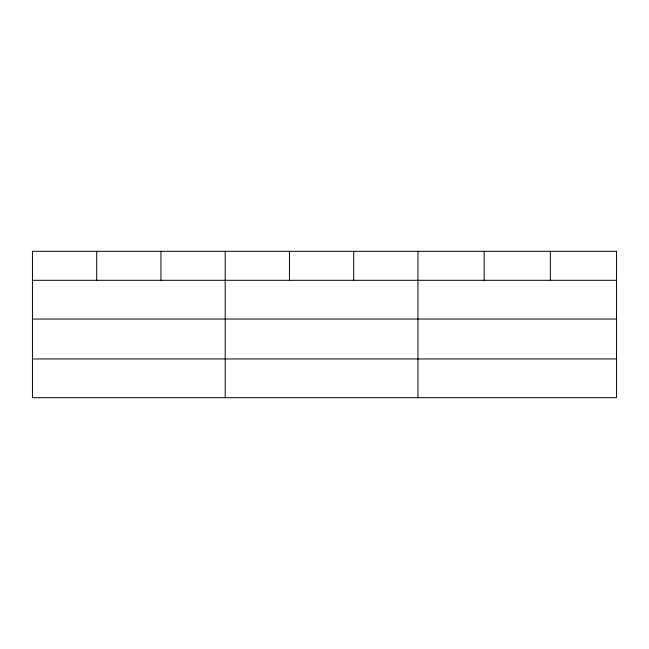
<?xml version="1.0" encoding="UTF-8"?>
<svg xmlns="http://www.w3.org/2000/svg" width="649" height="649" viewBox="0 0 649 649"><rect width="100%" height="100%" fill="white"/><g stroke="black" fill="none" stroke-linecap="round" stroke-linejoin="round"><path stroke-width="0.97" d="M32.45 280.303L616.55 280.303M32.45 319.04L616.55 319.04M32.45 358.946L616.55 358.946M550.352 251.317L550.352 280.303M484.154 251.317L484.154 280.303M417.956 251.317L417.956 397.683M353.705 251.317L353.705 280.303M289.454 251.317L289.454 280.303M225.203 251.317L225.203 397.683M160.952 251.317L160.952 280.303M96.701 251.317L96.701 280.303M616.55 251.317L32.45 251.317L32.45 397.683L616.55 397.683L616.55 251.317"/></g></svg>
